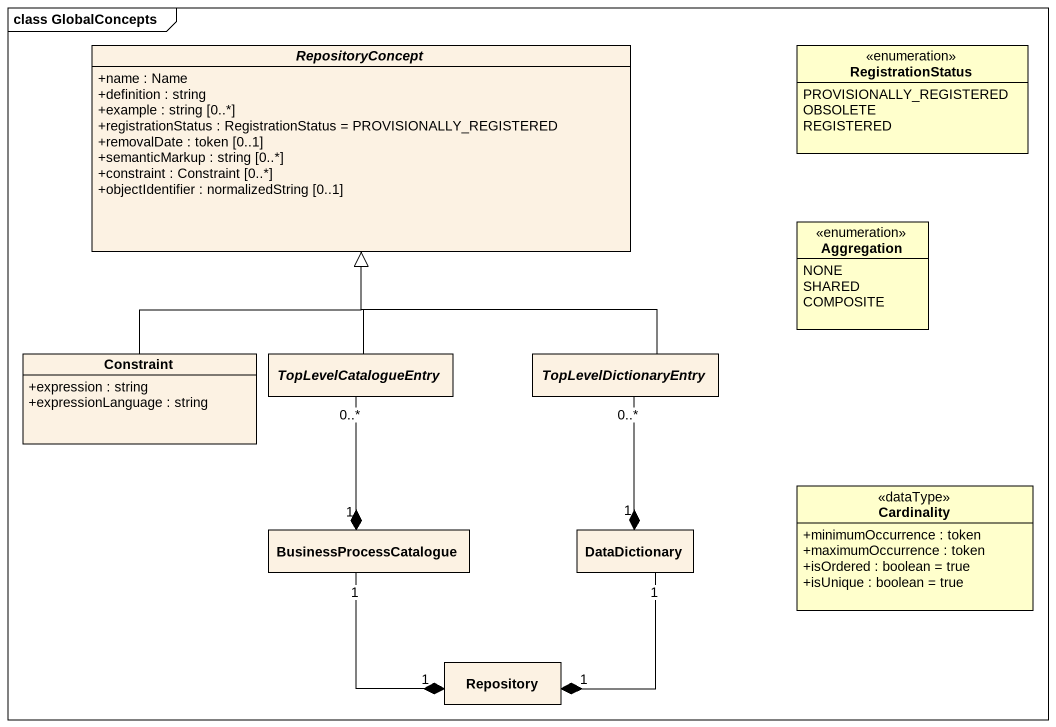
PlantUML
@startuml
mainframe class GlobalConcepts
hide circle
hide empty members
skinparam classAttributeIconSize 0
abstract class RepositoryConcept {
  +name : Name
  +definition : string
  +example : string [0..*]
  +registrationStatus : RegistrationStatus = PROVISIONALLY_REGISTERED
  +removalDate : token [0..1]
  +semanticMarkup : string [0..*]
  +constraint : Constraint [0..*]
  +objectIdentifier : normalizedString [0..1]
}
enum RegistrationStatus #FFFFCC {
  PROVISIONALLY_REGISTERED
  OBSOLETE
  REGISTERED
}
enum Aggregation #FFFFCC {
  NONE
  SHARED
  COMPOSITE
}
class Constraint {
  +expression : string
  +expressionLanguage : string
}
abstract class TopLevelCatalogueEntry
abstract class TopLevelDictionaryEntry
class BusinessProcessCatalogue
class DataDictionary
class Cardinality <<dataType>> #FFFFCC {
  +minimumOccurrence : token
  +maximumOccurrence : token
  +isOrdered : boolean = true
  +isUnique : boolean = true
}
class Repository
Constraint -up-|> RepositoryConcept
TopLevelCatalogueEntry -up-|> RepositoryConcept
TopLevelDictionaryEntry -up-|> RepositoryConcept
BusinessProcessCatalogue "1" *-up- "0..*" TopLevelCatalogueEntry
DataDictionary "1" *-up- "0..*" TopLevelDictionaryEntry
Repository "1" *-up- "1" BusinessProcessCatalogue
Repository "1" *-up- "1" DataDictionary
@enduml
